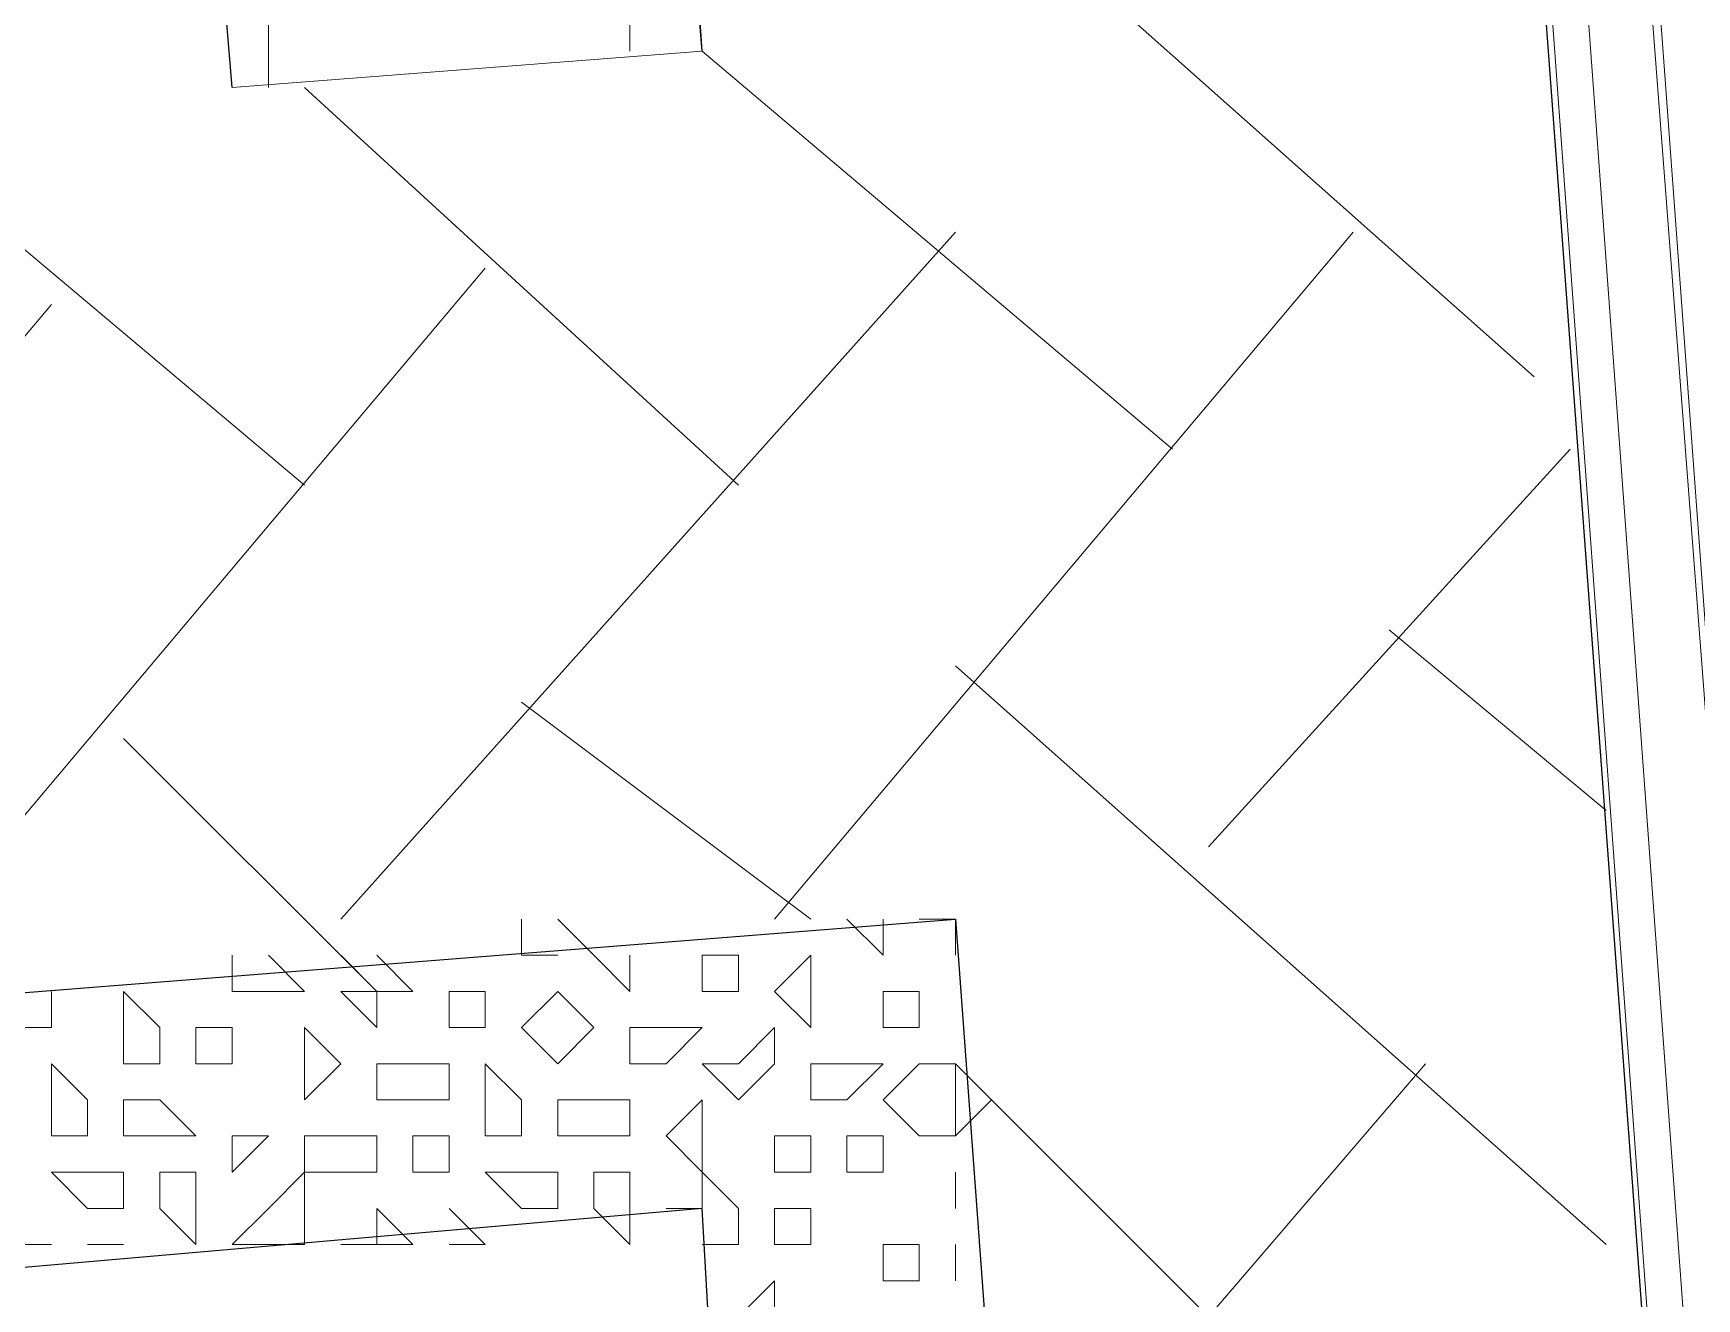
# Model space of a CAD drawing. Header units: millimetres. Extents: x 2928 to 3112, y 1220 to 1280.
# Drawn here: x 2999.4805 to 2999.6338, y 1262.3523 to 1262.4689 of the extents above; entities that cross this region are included whole.
import ezdxf

# ---------------------------------------------------------------- set-up
doc = ezdxf.new("R2010")
doc.units = ezdxf.units.MM

msp = doc.modelspace()

# ---------------------------------------------------------------- linework, layer by layer
at = {"color": 7, "linetype": 'Continuous', "lineweight": -2, "true_color": 0x000007}
msp.add_lwpolyline([(2999.53548, 1263.60727), (2999.64215, 1262.17059), (3000.86883, 1262.26059), (3002.09552, 1262.35059), (3001.99218, 1263.76728)], dxfattribs=at)
at = {"color": 9, "linetype": 'Continuous', "lineweight": 5, "true_color": 0xbababa}
for points in [[(2999.63882, 1262.22059), (2999.55882, 1263.3106), (2999.53548, 1263.60727)], [(2999.64215, 1262.22059), (2999.56215, 1263.3106), (2999.53882, 1263.60727)], [(2999.64882, 1262.22059), (2999.56548, 1263.3106), (2999.54548, 1263.60727)], [(2999.64882, 1262.22059), (2999.56882, 1263.3106), (2999.54882, 1263.60727)], [(2999.55882, 1262.49059), (2999.61882, 1262.43726), (2999.61882, 1262.43726)], [(2999.44215, 1262.48059), (2999.50548, 1262.42726), (2999.50548, 1262.42726)], [(2999.54215, 1262.46726), (2999.58548, 1262.43059), (2999.58548, 1262.43059)], [(2999.50548, 1262.46392), (2999.54548, 1262.42726), (2999.54548, 1262.42726)], [(2999.50882, 1262.38726), (2999.56548, 1262.45059), (2999.56548, 1262.45059)], [(2999.54882, 1262.38726), (2999.60215, 1262.45059), (2999.60215, 1262.45059)], [(2999.46881, 1262.38392), (2999.52215, 1262.44726), (2999.52215, 1262.44726)], [(2999.42881, 1262.38059), (2999.48215, 1262.44392), (2999.48215, 1262.44392)], [(2999.58882, 1262.39392), (2999.62215, 1262.43059), (2999.62215, 1262.43059)], [(2999.60548, 1262.41392), (2999.62548, 1262.39726), (2999.62548, 1262.39726)], [(2999.56548, 1262.41059), (2999.62548, 1262.35726), (2999.62548, 1262.35726)], [(2999.52548, 1262.40726), (2999.55215, 1262.38726), (2999.55215, 1262.38726)], [(2999.48881, 1262.40392), (2999.51215, 1262.38059), (2999.51215, 1262.38059)], [(2999.52548, 1262.38392), (2999.52548, 1262.38726), (2999.52548, 1262.38726)], [(2999.53215, 1262.38392), (2999.52882, 1262.38726), (2999.52882, 1262.38726)], [(2999.55548, 1262.38726), (2999.55882, 1262.38392), (2999.55882, 1262.38392)], [(2999.55882, 1262.38392), (2999.55882, 1262.38726), (2999.55882, 1262.38726)], [(2999.56548, 1262.38726), (2999.56215, 1262.38726), (2999.56215, 1262.38726)], [(2999.56548, 1262.38726), (2999.56548, 1262.38392), (2999.56548, 1262.38392)], [(2999.49882, 1262.38059), (2999.49882, 1262.38392), (2999.49882, 1262.38392)], [(2999.50548, 1262.38059), (2999.50215, 1262.38392), (2999.50215, 1262.38392)], [(2999.51215, 1262.38059), (2999.50882, 1262.38392), (2999.50882, 1262.38392)], [(2999.51215, 1262.38392), (2999.51548, 1262.38059), (2999.51548, 1262.38059)], [(2999.52548, 1262.38392), (2999.52882, 1262.38392), (2999.52882, 1262.38392)], [(2999.53215, 1262.38392), (2999.53548, 1262.38059), (2999.53548, 1262.38059)], [(2999.53548, 1262.38059), (2999.53548, 1262.38392), (2999.53548, 1262.38392)], [(2999.54215, 1262.38392), (2999.54548, 1262.38392), (2999.54548, 1262.38392)], [(2999.54215, 1262.38059), (2999.54215, 1262.38392), (2999.54215, 1262.38392)], [(2999.54548, 1262.38059), (2999.54548, 1262.38392), (2999.54548, 1262.38392)], [(2999.54882, 1262.38059), (2999.55215, 1262.38392), (2999.55215, 1262.38392)], [(2999.55215, 1262.38392), (2999.55215, 1262.38059), (2999.55215, 1262.38059)], [(2999.48215, 1262.37726), (2999.48215, 1262.38059), (2999.48215, 1262.38059)], [(2999.48881, 1262.38059), (2999.49215, 1262.37726), (2999.49215, 1262.37726)], [(2999.48881, 1262.37726), (2999.48881, 1262.38059), (2999.48881, 1262.38059)], [(2999.49882, 1262.38059), (2999.50215, 1262.38059), (2999.50215, 1262.38059)], [(2999.50215, 1262.38059), (2999.50548, 1262.38059), (2999.50548, 1262.38059)], [(2999.50882, 1262.38059), (2999.51215, 1262.37726), (2999.51215, 1262.37726)], [(2999.50882, 1262.38059), (2999.51215, 1262.38059), (2999.51215, 1262.38059)], [(2999.51215, 1262.38059), (2999.51548, 1262.38059), (2999.51548, 1262.38059)], [(2999.51215, 1262.37726), (2999.51215, 1262.38059), (2999.51215, 1262.38059)], [(2999.51882, 1262.37726), (2999.51882, 1262.38059), (2999.51882, 1262.38059)], [(2999.51882, 1262.38059), (2999.52215, 1262.38059), (2999.52215, 1262.38059)], [(2999.52215, 1262.37726), (2999.52215, 1262.38059), (2999.52215, 1262.38059)], [(2999.52548, 1262.37726), (2999.52882, 1262.38059), (2999.52882, 1262.38059)], [(2999.52882, 1262.38059), (2999.53215, 1262.37726), (2999.53215, 1262.37726)], [(2999.54215, 1262.38059), (2999.54548, 1262.38059), (2999.54548, 1262.38059)], [(2999.54882, 1262.38059), (2999.55215, 1262.37726), (2999.55215, 1262.37726)], [(2999.55215, 1262.37726), (2999.55215, 1262.38059), (2999.55215, 1262.38059)], [(2999.55882, 1262.38059), (2999.56215, 1262.38059), (2999.56215, 1262.38059)], [(2999.55882, 1262.37726), (2999.55882, 1262.38059), (2999.55882, 1262.38059)], [(2999.56215, 1262.37726), (2999.56215, 1262.38059), (2999.56215, 1262.38059)], [(2999.47881, 1262.37726), (2999.48215, 1262.37726), (2999.48215, 1262.37726)], [(2999.48881, 1262.37726), (2999.48881, 1262.37392), (2999.48881, 1262.37392)], [(2999.49215, 1262.37392), (2999.49215, 1262.37726), (2999.49215, 1262.37726)], [(2999.49548, 1262.37392), (2999.49548, 1262.37726), (2999.49548, 1262.37726)], [(2999.49548, 1262.37726), (2999.49882, 1262.37726), (2999.49882, 1262.37726)], [(2999.49882, 1262.37392), (2999.49882, 1262.37726), (2999.49882, 1262.37726)], [(2999.50548, 1262.37726), (2999.50882, 1262.37392), (2999.50882, 1262.37392)], [(2999.50548, 1262.37392), (2999.50548, 1262.37726), (2999.50548, 1262.37726)], [(2999.51882, 1262.37726), (2999.52215, 1262.37726), (2999.52215, 1262.37726)], [(2999.52548, 1262.37726), (2999.52882, 1262.37392), (2999.52882, 1262.37392)], [(2999.52882, 1262.37392), (2999.53215, 1262.37726), (2999.53215, 1262.37726)], [(2999.53548, 1262.37392), (2999.53548, 1262.37726), (2999.53548, 1262.37726)], [(2999.53548, 1262.37726), (2999.53882, 1262.37726), (2999.53882, 1262.37726)], [(2999.53882, 1262.37726), (2999.54215, 1262.37726), (2999.54215, 1262.37726)], [(2999.53882, 1262.37392), (2999.54215, 1262.37726), (2999.54215, 1262.37726)], [(2999.54548, 1262.37392), (2999.54882, 1262.37726), (2999.54882, 1262.37726)], [(2999.54882, 1262.37726), (2999.54882, 1262.37392), (2999.54882, 1262.37392)], [(2999.55882, 1262.37726), (2999.56215, 1262.37726), (2999.56215, 1262.37726)], [(2999.48215, 1262.37392), (2999.48548, 1262.37059), (2999.48548, 1262.37059)], [(2999.48215, 1262.36726), (2999.48215, 1262.37392), (2999.48215, 1262.37392)], [(2999.48881, 1262.37392), (2999.49215, 1262.37392), (2999.49215, 1262.37392)], [(2999.49548, 1262.37392), (2999.49882, 1262.37392), (2999.49882, 1262.37392)], [(2999.50548, 1262.37392), (2999.50548, 1262.37059), (2999.50548, 1262.37059)], [(2999.50548, 1262.37059), (2999.50882, 1262.37392), (2999.50882, 1262.37392)], [(2999.51215, 1262.37059), (2999.51215, 1262.37392), (2999.51215, 1262.37392)], [(2999.51215, 1262.37392), (2999.51548, 1262.37392), (2999.51548, 1262.37392)], [(2999.51548, 1262.37392), (2999.51882, 1262.37392), (2999.51882, 1262.37392)], [(2999.51882, 1262.37059), (2999.51882, 1262.37392), (2999.51882, 1262.37392)], [(2999.52215, 1262.37392), (2999.52548, 1262.37059), (2999.52548, 1262.37059)], [(2999.52215, 1262.37059), (2999.52215, 1262.37392), (2999.52215, 1262.37392)], [(2999.53548, 1262.37392), (2999.53882, 1262.37392), (2999.53882, 1262.37392)], [(2999.54215, 1262.37392), (2999.54548, 1262.37059), (2999.54548, 1262.37059)], [(2999.54215, 1262.37392), (2999.54548, 1262.37392), (2999.54548, 1262.37392)], [(2999.54548, 1262.37059), (2999.54882, 1262.37392), (2999.54882, 1262.37392)], [(2999.55215, 1262.37059), (2999.55215, 1262.37392), (2999.55215, 1262.37392)], [(2999.55215, 1262.37392), (2999.55548, 1262.37392), (2999.55548, 1262.37392)], [(2999.55548, 1262.37392), (2999.55882, 1262.37392), (2999.55882, 1262.37392)], [(2999.55548, 1262.37059), (2999.55882, 1262.37392), (2999.55882, 1262.37392)], [(2999.55882, 1262.37059), (2999.56215, 1262.37392), (2999.56215, 1262.37392)], [(2999.56215, 1262.37392), (2999.56548, 1262.37392), (2999.56548, 1262.37392)], [(2999.56548, 1262.37392), (2999.58882, 1262.35059), (2999.58882, 1262.35059)], [(2999.56548, 1262.37392), (2999.56548, 1262.37059), (2999.56548, 1262.37059)], [(2999.56882, 1262.32726), (2999.60882, 1262.37392), (2999.60882, 1262.37392)], [(2999.48548, 1262.36726), (2999.48548, 1262.37059), (2999.48548, 1262.37059)], [(2999.48881, 1262.36726), (2999.48881, 1262.37059), (2999.48881, 1262.37059)], [(2999.48881, 1262.37059), (2999.49215, 1262.37059), (2999.49215, 1262.37059)], [(2999.49215, 1262.37059), (2999.49548, 1262.36726), (2999.49548, 1262.36726)], [(2999.51215, 1262.37059), (2999.51548, 1262.37059), (2999.51548, 1262.37059)], [(2999.51548, 1262.37059), (2999.51882, 1262.37059), (2999.51882, 1262.37059)], [(2999.52215, 1262.37059), (2999.52215, 1262.36726), (2999.52215, 1262.36726)], [(2999.52548, 1262.36726), (2999.52548, 1262.37059), (2999.52548, 1262.37059)], [(2999.52882, 1262.36726), (2999.52882, 1262.37059), (2999.52882, 1262.37059)], [(2999.52882, 1262.37059), (2999.53215, 1262.37059), (2999.53215, 1262.37059)], [(2999.53215, 1262.37059), (2999.53548, 1262.37059), (2999.53548, 1262.37059)], [(2999.53548, 1262.36726), (2999.53548, 1262.37059), (2999.53548, 1262.37059)], [(2999.53882, 1262.36726), (2999.54215, 1262.37059), (2999.54215, 1262.37059)], [(2999.54215, 1262.37059), (2999.54215, 1262.36726), (2999.54215, 1262.36726)], [(2999.55215, 1262.37059), (2999.55548, 1262.37059), (2999.55548, 1262.37059)], [(2999.55882, 1262.37059), (2999.56215, 1262.36726), (2999.56215, 1262.36726)], [(2999.56548, 1262.36726), (2999.56882, 1262.37059), (2999.56882, 1262.37059)], [(2999.56548, 1262.36726), (2999.56548, 1262.37059), (2999.56548, 1262.37059)], [(2999.48215, 1262.36726), (2999.48548, 1262.36726), (2999.48548, 1262.36726)], [(2999.48881, 1262.36726), (2999.49215, 1262.36726), (2999.49215, 1262.36726)], [(2999.49215, 1262.36726), (2999.49548, 1262.36726), (2999.49548, 1262.36726)], [(2999.49882, 1262.36726), (2999.50215, 1262.36726), (2999.50215, 1262.36726)], [(2999.49882, 1262.36726), (2999.49882, 1262.36392), (2999.49882, 1262.36392)], [(2999.49882, 1262.36392), (2999.50215, 1262.36726), (2999.50215, 1262.36726)], [(2999.50548, 1262.36392), (2999.50548, 1262.36726), (2999.50548, 1262.36726)], [(2999.50548, 1262.36726), (2999.50882, 1262.36726), (2999.50882, 1262.36726)], [(2999.50882, 1262.36726), (2999.51215, 1262.36726), (2999.51215, 1262.36726)], [(2999.51215, 1262.36392), (2999.51215, 1262.36726), (2999.51215, 1262.36726)], [(2999.51548, 1262.36392), (2999.51548, 1262.36726), (2999.51548, 1262.36726)], [(2999.51548, 1262.36726), (2999.51882, 1262.36726), (2999.51882, 1262.36726)], [(2999.51882, 1262.36726), (2999.51882, 1262.36392), (2999.51882, 1262.36392)], [(2999.52215, 1262.36726), (2999.52548, 1262.36726), (2999.52548, 1262.36726)], [(2999.52882, 1262.36726), (2999.53215, 1262.36726), (2999.53215, 1262.36726)], [(2999.53215, 1262.36726), (2999.53548, 1262.36726), (2999.53548, 1262.36726)], [(2999.53882, 1262.36726), (2999.54215, 1262.36392), (2999.54215, 1262.36392)], [(2999.54215, 1262.36392), (2999.54215, 1262.36726), (2999.54215, 1262.36726)], [(2999.54882, 1262.36726), (2999.55215, 1262.36726), (2999.55215, 1262.36726)], [(2999.54882, 1262.36392), (2999.54882, 1262.36726), (2999.54882, 1262.36726)], [(2999.55215, 1262.36392), (2999.55215, 1262.36726), (2999.55215, 1262.36726)], [(2999.55548, 1262.36392), (2999.55548, 1262.36726), (2999.55548, 1262.36726)], [(2999.55548, 1262.36726), (2999.55882, 1262.36726), (2999.55882, 1262.36726)], [(2999.55882, 1262.36726), (2999.55882, 1262.36392), (2999.55882, 1262.36392)], [(2999.56215, 1262.36726), (2999.56548, 1262.36726), (2999.56548, 1262.36726)], [(2999.48215, 1262.36392), (2999.48548, 1262.36059), (2999.48548, 1262.36059)], [(2999.48215, 1262.36392), (2999.48881, 1262.36392), (2999.48881, 1262.36392)], [(2999.48881, 1262.36059), (2999.48881, 1262.36392), (2999.48881, 1262.36392)], [(2999.49215, 1262.36059), (2999.49215, 1262.36392), (2999.49215, 1262.36392)], [(2999.49215, 1262.36392), (2999.49548, 1262.36392), (2999.49548, 1262.36392)], [(2999.49548, 1262.35726), (2999.49548, 1262.36392), (2999.49548, 1262.36392)], [(2999.50215, 1262.36059), (2999.50548, 1262.36392), (2999.50548, 1262.36392)], [(2999.50548, 1262.36392), (2999.50882, 1262.36392), (2999.50882, 1262.36392)], [(2999.50548, 1262.36392), (2999.50548, 1262.36059), (2999.50548, 1262.36059)], [(2999.50882, 1262.36392), (2999.51215, 1262.36392), (2999.51215, 1262.36392)], [(2999.51548, 1262.36392), (2999.51882, 1262.36392), (2999.51882, 1262.36392)], [(2999.52215, 1262.36392), (2999.52548, 1262.36059), (2999.52548, 1262.36059)], [(2999.52215, 1262.36392), (2999.52548, 1262.36392), (2999.52548, 1262.36392)], [(2999.52548, 1262.36392), (2999.52882, 1262.36392), (2999.52882, 1262.36392)], [(2999.52882, 1262.36059), (2999.52882, 1262.36392), (2999.52882, 1262.36392)], [(2999.53215, 1262.36059), (2999.53215, 1262.36392), (2999.53215, 1262.36392)], [(2999.53215, 1262.36392), (2999.53548, 1262.36392), (2999.53548, 1262.36392)], [(2999.53548, 1262.35726), (2999.53548, 1262.36392), (2999.53548, 1262.36392)], [(2999.54215, 1262.36392), (2999.54548, 1262.36059), (2999.54548, 1262.36059)], [(2999.54215, 1262.36059), (2999.54215, 1262.36392), (2999.54215, 1262.36392)], [(2999.54882, 1262.36392), (2999.55215, 1262.36392), (2999.55215, 1262.36392)], [(2999.55548, 1262.36392), (2999.55882, 1262.36392), (2999.55882, 1262.36392)], [(2999.56548, 1262.36392), (2999.56548, 1262.36059), (2999.56548, 1262.36059)], [(2999.48548, 1262.36059), (2999.48881, 1262.36059), (2999.48881, 1262.36059)], [(2999.49215, 1262.36059), (2999.49548, 1262.35726), (2999.49548, 1262.35726)], [(2999.49882, 1262.35726), (2999.50215, 1262.36059), (2999.50215, 1262.36059)], [(2999.50548, 1262.35726), (2999.50548, 1262.36059), (2999.50548, 1262.36059)], [(2999.51215, 1262.36059), (2999.51548, 1262.35726), (2999.51548, 1262.35726)], [(2999.51215, 1262.35726), (2999.51215, 1262.36059), (2999.51215, 1262.36059)], [(2999.52215, 1262.35726), (2999.51882, 1262.36059), (2999.51882, 1262.36059)], [(2999.52548, 1262.36059), (2999.52882, 1262.36059), (2999.52882, 1262.36059)], [(2999.53215, 1262.36059), (2999.53548, 1262.35726), (2999.53548, 1262.35726)], [(2999.53548, 1262.35726), (2999.53548, 1262.36059), (2999.53548, 1262.36059)], [(2999.54215, 1262.36059), (2999.53882, 1262.36059), (2999.53882, 1262.36059)], [(2999.54548, 1262.35726), (2999.54548, 1262.36059), (2999.54548, 1262.36059)], [(2999.54882, 1262.35726), (2999.54882, 1262.36059), (2999.54882, 1262.36059)], [(2999.54882, 1262.36059), (2999.55215, 1262.36059), (2999.55215, 1262.36059)], [(2999.55215, 1262.36059), (2999.55215, 1262.35726), (2999.55215, 1262.35726)], [(2999.47881, 1262.35726), (2999.48215, 1262.35726), (2999.48215, 1262.35726)], [(2999.48881, 1262.35726), (2999.48548, 1262.35726), (2999.48548, 1262.35726)], [(2999.49882, 1262.35726), (2999.50215, 1262.35726), (2999.50215, 1262.35726)], [(2999.50215, 1262.35726), (2999.50548, 1262.35726), (2999.50548, 1262.35726)], [(2999.50882, 1262.35726), (2999.51215, 1262.35726), (2999.51215, 1262.35726)], [(2999.51215, 1262.35726), (2999.51548, 1262.35726), (2999.51548, 1262.35726)], [(2999.51882, 1262.35726), (2999.52215, 1262.35726), (2999.52215, 1262.35726)], [(2999.54215, 1262.35726), (2999.54548, 1262.35726), (2999.54548, 1262.35726)], [(2999.54882, 1262.35726), (2999.55215, 1262.35726), (2999.55215, 1262.35726)], [(2999.55882, 1262.35726), (2999.56215, 1262.35726), (2999.56215, 1262.35726)], [(2999.55882, 1262.35726), (2999.55882, 1262.35392), (2999.55882, 1262.35392)], [(2999.56215, 1262.35392), (2999.56215, 1262.35726), (2999.56215, 1262.35726)], [(2999.56548, 1262.35392), (2999.56548, 1262.35726), (2999.56548, 1262.35726)], [(2999.56548, 1262.35392), (2999.56548, 1262.35726), (2999.56548, 1262.35726)], [(2999.54548, 1262.35059), (2999.54882, 1262.35392), (2999.54882, 1262.35392)], [(2999.54882, 1262.35392), (2999.54882, 1262.35059), (2999.54882, 1262.35059)], [(2999.55882, 1262.35392), (2999.56215, 1262.35392), (2999.56215, 1262.35392)]]:
    msp.add_lwpolyline(points, dxfattribs=at)
at = {"color": 7, "linetype": 'Continuous', "lineweight": 9, "true_color": 0x000007}
msp.add_lwpolyline([(2999.49882, 1262.46392), (2999.48215, 1262.66393), (2999.52882, 1262.66726), (2999.54215, 1262.46726)], close=True, dxfattribs=at)
at = {"color": 253, "linetype": 'Continuous', "lineweight": -2, "true_color": 0x9a9a9a}
for points in [[(2999.54215, 1262.46726), (2999.52548, 1262.66726), (2999.52548, 1262.66726)], [(2999.49882, 1262.46392), (2999.48215, 1262.66393), (2999.48215, 1262.66393)]]:
    msp.add_lwpolyline(points, dxfattribs=at)
at = {"color": 252, "linetype": 'Continuous', "lineweight": 5, "true_color": 0x989898}
for points in [[(2999.50215, 1262.46392), (2999.50215, 1262.47059), (2999.50215, 1262.47059)], [(2999.53548, 1262.47059), (2999.53548, 1262.46726), (2999.53548, 1262.46726)]]:
    msp.add_lwpolyline(points, dxfattribs=at)
at = {"color": 7, "linetype": 'Continuous', "lineweight": -2, "true_color": 0x000007}
for points in [[(2999.45548, 1262.15059), (2999.43881, 1262.37726), (2999.56548, 1262.38726), (2999.58215, 1262.16059)], [(2999.47881, 1262.18059), (2999.55215, 1262.18392), (2999.54215, 1262.36059), (2999.46548, 1262.35392)]]:
    msp.add_lwpolyline(points, close=True, dxfattribs=at)
at = {"color": 9, "linetype": 'Continuous', "lineweight": 5, "true_color": 0xbababa}
for points in [[(2999.55882, 1262.38726), (2999.55882, 1262.38726)], [(2999.54215, 1262.38392), (2999.54215, 1262.38392)], [(2999.48215, 1262.38059), (2999.48215, 1262.38059)], [(2999.48881, 1262.38059), (2999.48881, 1262.38059)], [(2999.52215, 1262.38059), (2999.52215, 1262.38059)], [(2999.52882, 1262.38059), (2999.52882, 1262.38059)], [(2999.53548, 1262.38059), (2999.53548, 1262.38059)], [(2999.54215, 1262.38059), (2999.54215, 1262.38059)], [(2999.54882, 1262.38059), (2999.54882, 1262.38059)], [(2999.55215, 1262.38059), (2999.55215, 1262.38059)], [(2999.55882, 1262.38059), (2999.55882, 1262.38059)], [(2999.49882, 1262.37726), (2999.49882, 1262.37726)], [(2999.51882, 1262.37726), (2999.51882, 1262.37726)], [(2999.55882, 1262.37726), (2999.55882, 1262.37726)], [(2999.48215, 1262.37392), (2999.48215, 1262.37392)], [(2999.49548, 1262.37392), (2999.49548, 1262.37392)], [(2999.50548, 1262.37392), (2999.50548, 1262.37392)], [(2999.50882, 1262.37392), (2999.50882, 1262.37392)], [(2999.52215, 1262.37392), (2999.52215, 1262.37392)], [(2999.52882, 1262.37392), (2999.52882, 1262.37392)], [(2999.53548, 1262.37392), (2999.53548, 1262.37392)], [(2999.54882, 1262.37392), (2999.54882, 1262.37392)], [(2999.55215, 1262.37059), (2999.55215, 1262.37059)], [(2999.48215, 1262.36726), (2999.48215, 1262.36726)], [(2999.49548, 1262.36726), (2999.49548, 1262.36726)], [(2999.49882, 1262.36726), (2999.49882, 1262.36726)], [(2999.49882, 1262.36726), (2999.49882, 1262.36726)], [(2999.50215, 1262.36726), (2999.50215, 1262.36726)], [(2999.53882, 1262.36726), (2999.53882, 1262.36726)], [(2999.54215, 1262.36726), (2999.54215, 1262.36726)], [(2999.54882, 1262.36726), (2999.54882, 1262.36726)], [(2999.48215, 1262.36392), (2999.48215, 1262.36392)], [(2999.48881, 1262.36392), (2999.48881, 1262.36392)], [(2999.49548, 1262.36392), (2999.49548, 1262.36392)], [(2999.51882, 1262.36392), (2999.51882, 1262.36392)], [(2999.51882, 1262.36392), (2999.51882, 1262.36392)], [(2999.52215, 1262.36392), (2999.52215, 1262.36392)], [(2999.53548, 1262.36392), (2999.53548, 1262.36392)], [(2999.54882, 1262.36392), (2999.54882, 1262.36392)], [(2999.55882, 1262.36392), (2999.55882, 1262.36392)], [(2999.55882, 1262.36392), (2999.55882, 1262.36392)], [(2999.56548, 1262.36392), (2999.56548, 1262.36392)], [(2999.56548, 1262.36392), (2999.56548, 1262.36392)], [(2999.56548, 1262.36059), (2999.56548, 1262.36059)], [(2999.48215, 1262.35726), (2999.48215, 1262.35726)], [(2999.48215, 1262.35726), (2999.48215, 1262.35726)], [(2999.48881, 1262.35726), (2999.48881, 1262.35726)], [(2999.48881, 1262.35726), (2999.48881, 1262.35726)], [(2999.49548, 1262.35726), (2999.49548, 1262.35726)], [(2999.54215, 1262.35726), (2999.54215, 1262.35726)], [(2999.55215, 1262.35726), (2999.55215, 1262.35726)], [(2999.55215, 1262.35726), (2999.55215, 1262.35726)], [(2999.55882, 1262.35726), (2999.55882, 1262.35726)], [(2999.55882, 1262.35726), (2999.55882, 1262.35726)]]:
    msp.add_lwpolyline(points, close=True, dxfattribs=at)

doc.saveas('drawing.dxf')
